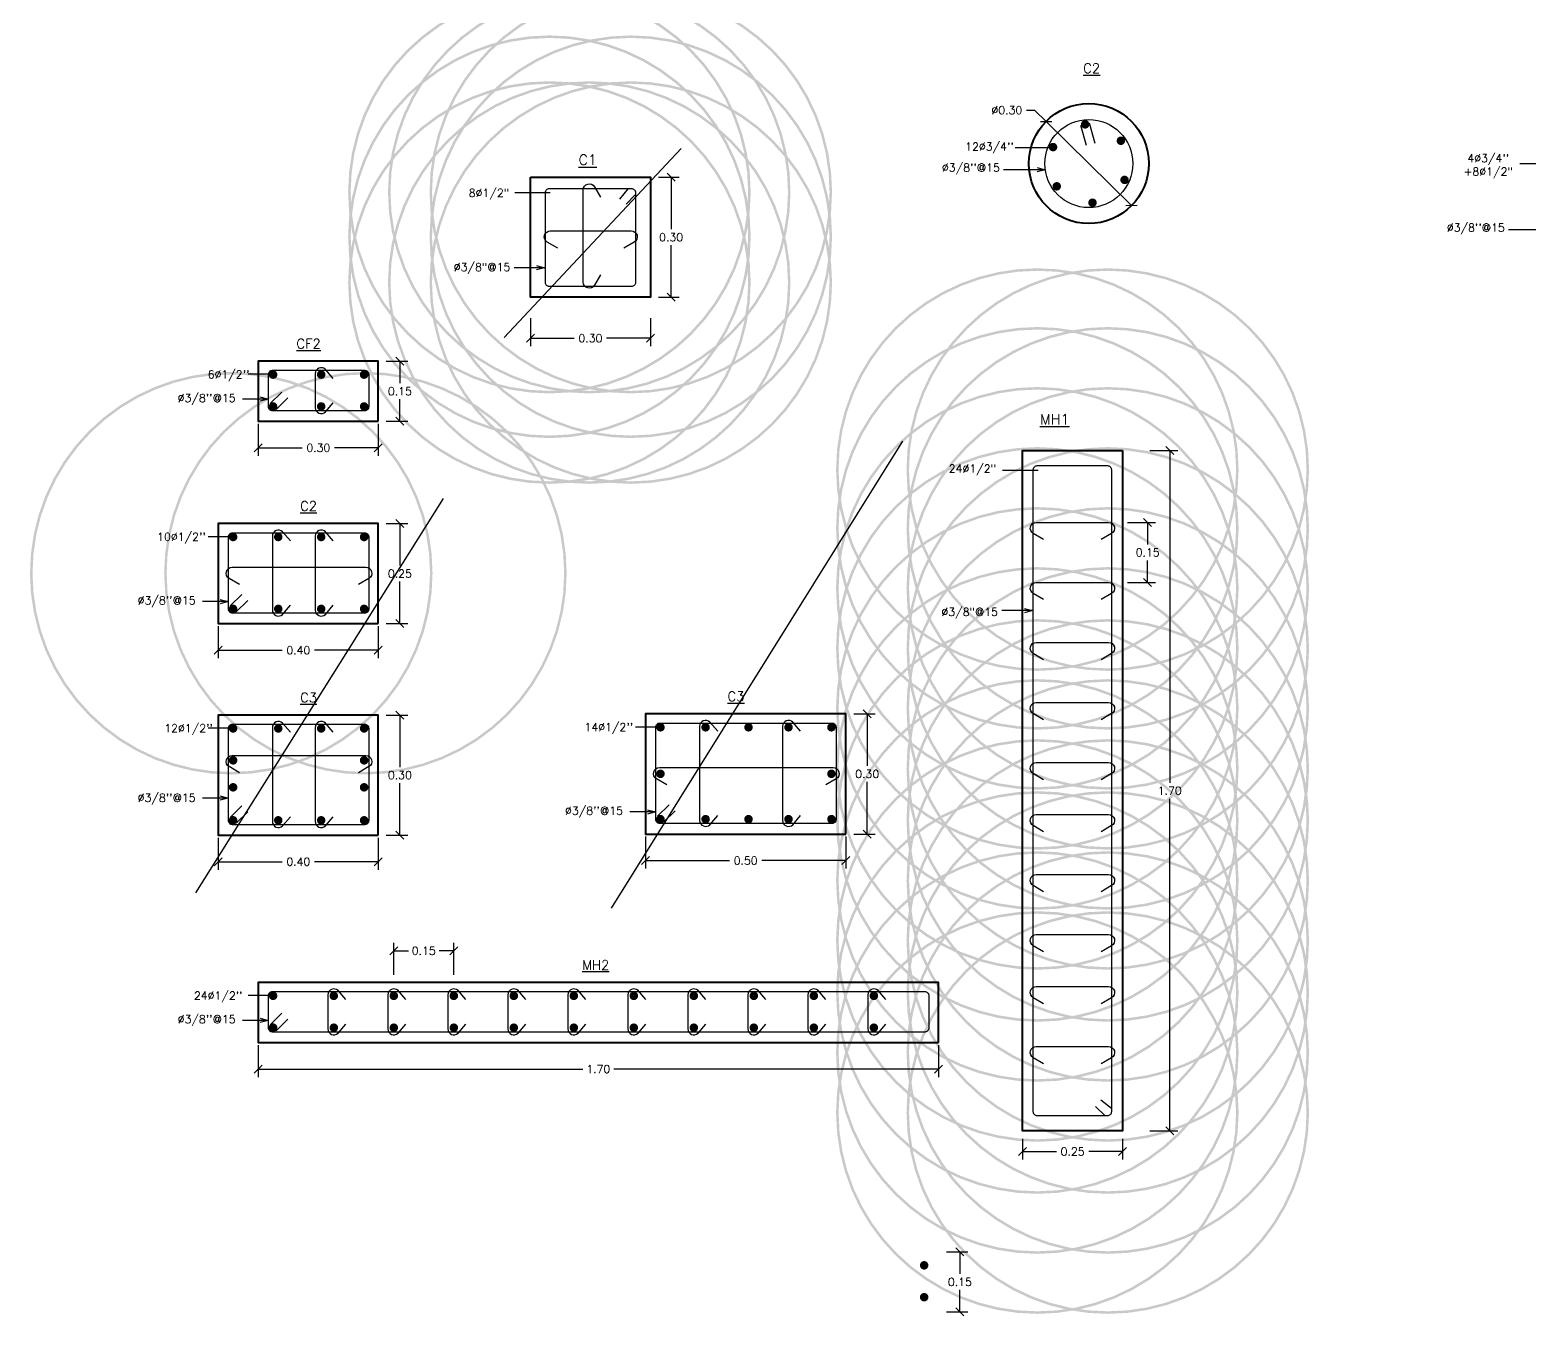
# Model space of a CAD drawing. Header units: metres. Extents: x -25 to 234, y -25 to 53.
# Drawn here: x 26.301 to 30.048, y -18.557 to -15.343 of the extents above; entities that cross this region are included whole.
import ezdxf

# ---------------------------------------------------------------- set-up
doc = ezdxf.new("R2010")
doc.units = ezdxf.units.M
doc.header["$LTSCALE"] = 0.1
doc.header["$MEASUREMENT"] = 0
doc.header["$PDMODE"] = 66
doc.linetypes.add('CONTINUA', pattern=[0])
for name, color, linetype in [('001-DIMTEXTO', 4, 'Continuous'), ('ACERO', 5, 'Continuous'), ('DIMTEXTO', 4, 'Continuous'), ('HATCH', 8, 'Continuous'), ('MUROS', 7, 'Continuous'), ('ZAPATAS', 6, 'Continuous')]:
    doc.layers.add(name, color=color, linetype=linetype)
doc.layers.add('COLUMNAS', color=7, linetype='Continuous', lineweight=40)
doc.styles.add('SMPLEX', font='simplex.shx')
doc.dimstyles.new('D-10', dxfattribs={"dimscale": 0.1, "dimtxt": 0.2, "dimasz": 0.2, "dimexe": 0.2, "dimexo": 0.2, "dimgap": 0.1, "dimtad": 0, "dimtih": 1, "dimtoh": 1, "dimzin": 0, "dimdsep": 46, "dimtxsty": 'SMPLEX', "dimblk1": 'OBLIQUE', "dimblk2": 'OBLIQUE', "dimsah": 1, "dimcen": 0.2, "dimclrd": 4, "dimclre": 4, "dimclrt": 4, "dimadec": 0, "dimazin": 0, "dimtfac": 1, "dimtmove": 0, "dimatfit": 3, "dimldrblk": 'OPEN30', "dimfxl": 0.5, "dimfxlon": 1, "dimtolj": 1, "dimtzin": 0, "dimarcsym": 0})
doc.dimstyles.new('DIM-10', dxfattribs={"dimscale": 0.1, "dimtxt": 0.2, "dimasz": 0.2, "dimexe": 0.2, "dimexo": 0.2, "dimgap": 0.1, "dimtad": 0, "dimtih": 1, "dimtoh": 1, "dimzin": 0, "dimdsep": 46, "dimtxsty": 'SMPLEX', "dimblk": 'OBLIQUE', "dimcen": 0.2, "dimclrd": 4, "dimclre": 4, "dimclrt": 4, "dimadec": 0, "dimazin": 0, "dimtfac": 1, "dimtmove": 0, "dimatfit": 3, "dimldrblk": 'OPEN30', "dimfxl": 0.6, "dimfxlon": 1, "dimtolj": 1, "dimtzin": 0, "dimarcsym": 0})

# ---------------------------------------------------------------- blocks, each defined once
blk = doc.blocks.new('_Oblique')
at = {"color": 0, "linetype": 'ByBlock', "lineweight": -2}
blk.add_line((-0.5, -0.5), (0.5, 0.5), dxfattribs=at)
blk = doc.blocks.new('*D33')
at = {"layer": 'Defpoints', "color": 0, "transparency": 16777216}
for p in [(26.8717, -16.1707), (27.1717, -16.1707), (26.8717, -16.3871)]:
    blk.add_point(p, dxfattribs=at)
at = {"layer": 'MUROS', "color": 4, "lineweight": -2, "transparency": 16777216}
for p, q in [((26.8717, -16.3271), (26.8717, -16.4071)), ((27.1717, -16.3271), (27.1717, -16.4071)), ((26.8717, -16.3871), (26.9812, -16.3871)), ((27.1717, -16.3871), (27.0622, -16.3871))]:
    blk.add_line(p, q, dxfattribs=at)
at = {"layer": 'MUROS', "color": 4, "lineweight": -2, "transparency": 16777216, "xscale": 0.02, "yscale": 0.02, "zscale": 0.02, "rotation": 180}
blk.add_blockref('_Oblique', (26.8717, -16.3871), dxfattribs=at)
at = {"layer": 'MUROS', "color": 4, "lineweight": -2, "transparency": 16777216, "xscale": 0.02, "yscale": 0.02, "zscale": 0.02}
blk.add_blockref('_Oblique', (27.1717, -16.3871), dxfattribs=at)
at = {"layer": 'MUROS', "color": 4, "lineweight": -3, "transparency": 16777216, "insert": (27.0217, -16.3871), "char_height": 0.02, "attachment_point": 5, "style": 'SMPLEX'}
blk.add_mtext('\\A1;0.30', dxfattribs=at)
blk = doc.blocks.new('_Open30')
at = {"layer": 'DIMTEXTO', "color": 0, "lineweight": -2}
for p, q in [((-1, 0.27), (0, 0)), ((0, 0), (-1, -0.27)), ((0, 0), (-1, 0))]:
    blk.add_line(p, q, dxfattribs=at)
blk = doc.blocks.new('*D28')
at = {"layer": 'Defpoints', "color": 0, "transparency": 16777216}
for p in [(27.1717, -16.1707), (27.2256, -16.1707), (27.1717, -16.3207)]:
    blk.add_point(p, dxfattribs=at)
at = {"layer": 'DIMTEXTO', "color": 4, "lineweight": -2, "transparency": 16777216}
for p, q in [((27.1917, -16.1707), (27.2456, -16.1707)), ((27.2256, -16.1707), (27.2256, -16.2257)), ((27.2256, -16.3207), (27.2256, -16.2657)), ((27.1917, -16.3207), (27.2456, -16.3207))]:
    blk.add_line(p, q, dxfattribs=at)
at = {"layer": 'DIMTEXTO', "color": 4, "lineweight": -2, "transparency": 16777216, "xscale": 0.02, "yscale": 0.02, "zscale": 0.02}
for p, rotation in [((27.2256, -16.1707), 90), ((27.2256, -16.3207), 270)]:
    blk.add_blockref('_Oblique', p, dxfattribs=dict(at, rotation=rotation))
at = {"layer": 'DIMTEXTO', "color": 4, "transparency": 16777216, "insert": (27.2256, -16.2457), "char_height": 0.02, "attachment_point": 5, "style": 'SMPLEX'}
blk.add_mtext('\\A1;0.15', dxfattribs=at)
blk = doc.blocks.new('*D118')
at = {"layer": 'Defpoints', "color": 0, "transparency": 16777216}
for p in [(27.5519, -16.0107), (27.8519, -16.0107), (27.8519, -16.1131)]:
    blk.add_point(p, dxfattribs=at)
at = {"layer": 'DIMTEXTO', "color": 4, "lineweight": -2, "transparency": 16777216}
for p, q in [((27.5519, -16.0631), (27.5519, -16.1331)), ((27.8519, -16.0631), (27.8519, -16.1331)), ((27.5519, -16.1131), (27.6614, -16.1131)), ((27.8519, -16.1131), (27.7424, -16.1131))]:
    blk.add_line(p, q, dxfattribs=at)
at = {"layer": 'DIMTEXTO', "color": 4, "lineweight": -2, "transparency": 16777216, "xscale": 0.02, "yscale": 0.02, "zscale": 0.02, "rotation": 180}
blk.add_blockref('_Oblique', (27.5519, -16.1131), dxfattribs=at)
at = {"layer": 'DIMTEXTO', "color": 4, "lineweight": -2, "transparency": 16777216, "xscale": 0.02, "yscale": 0.02, "zscale": 0.02}
blk.add_blockref('_Oblique', (27.8519, -16.1131), dxfattribs=at)
at = {"layer": 'DIMTEXTO', "color": 4, "transparency": 16777216, "insert": (27.7019, -16.1131), "char_height": 0.02, "attachment_point": 5, "style": 'SMPLEX'}
blk.add_mtext('\\A1;0.30', dxfattribs=at)
blk = doc.blocks.new('*D119')
at = {"layer": 'Defpoints', "color": 0, "transparency": 16777216}
for p in [(27.8519, -15.7107), (27.9037, -15.7107), (27.8519, -16.0107)]:
    blk.add_point(p, dxfattribs=at)
at = {"layer": 'DIMTEXTO', "color": 4, "lineweight": -2, "transparency": 16777216}
for p, q in [((27.8719, -15.7107), (27.9237, -15.7107)), ((27.9037, -15.7107), (27.9037, -15.8407)), ((27.9037, -16.0107), (27.9037, -15.8807)), ((27.8719, -16.0107), (27.9237, -16.0107))]:
    blk.add_line(p, q, dxfattribs=at)
at = {"layer": 'DIMTEXTO', "color": 4, "lineweight": -2, "transparency": 16777216, "xscale": 0.02, "yscale": 0.02, "zscale": 0.02}
for p, rotation in [((27.9037, -15.7107), 90), ((27.9037, -16.0107), 270)]:
    blk.add_blockref('_Oblique', p, dxfattribs=dict(at, rotation=rotation))
at = {"layer": 'DIMTEXTO', "color": 4, "transparency": 16777216, "insert": (27.9037, -15.8607), "char_height": 0.02, "attachment_point": 5, "style": 'SMPLEX'}
blk.add_mtext('\\A1;0.30', dxfattribs=at)
blk = doc.blocks.new('*D126')
at = {"layer": 'Defpoints', "color": 0, "transparency": 16777216}
for p in [(29.0323, -16.394), (29.0323, -18.094), (29.15, -18.094)]:
    blk.add_point(p, dxfattribs=at)
at = {"layer": 'DIMTEXTO', "color": 4, "lineweight": -2, "transparency": 16777216}
for p, q in [((29.1, -16.394), (29.17, -16.394)), ((29.15, -16.394), (29.15, -17.224)), ((29.15, -18.094), (29.15, -17.264)), ((29.1, -18.094), (29.17, -18.094))]:
    blk.add_line(p, q, dxfattribs=at)
at = {"layer": 'DIMTEXTO', "color": 4, "lineweight": -2, "transparency": 16777216, "xscale": 0.02, "yscale": 0.02, "zscale": 0.02}
for p, rotation in [((29.15, -16.394), 90), ((29.15, -18.094), 270)]:
    blk.add_blockref('_Oblique', p, dxfattribs=dict(at, rotation=rotation))
at = {"layer": 'DIMTEXTO', "color": 4, "transparency": 16777216, "insert": (29.15, -17.244), "char_height": 0.02, "attachment_point": 5, "style": 'SMPLEX'}
blk.add_mtext('\\A1;1.70', dxfattribs=at)
blk = doc.blocks.new('*D127')
at = {"layer": 'Defpoints', "color": 0, "transparency": 16777216}
for p in [(28.7823, -18.094), (29.0323, -18.094), (29.0323, -18.1458)]:
    blk.add_point(p, dxfattribs=at)
at = {"layer": 'DIMTEXTO', "color": 4, "lineweight": -2, "transparency": 16777216}
for p, q in [((28.7823, -18.114), (28.7823, -18.1658)), ((29.0323, -18.114), (29.0323, -18.1658)), ((28.7823, -18.1458), (28.8669, -18.1458)), ((29.0323, -18.1458), (28.9478, -18.1458))]:
    blk.add_line(p, q, dxfattribs=at)
at = {"layer": 'DIMTEXTO', "color": 4, "lineweight": -2, "transparency": 16777216, "xscale": 0.02, "yscale": 0.02, "zscale": 0.02, "rotation": 180}
blk.add_blockref('_Oblique', (28.7823, -18.1458), dxfattribs=at)
at = {"layer": 'DIMTEXTO', "color": 4, "lineweight": -2, "transparency": 16777216, "xscale": 0.02, "yscale": 0.02, "zscale": 0.02}
blk.add_blockref('_Oblique', (29.0323, -18.1458), dxfattribs=at)
at = {"layer": 'DIMTEXTO', "color": 4, "transparency": 16777216, "insert": (28.9073, -18.1458), "char_height": 0.02, "attachment_point": 5, "style": 'SMPLEX'}
blk.add_mtext('\\A1;0.25', dxfattribs=at)
blk = doc.blocks.new('*D139')
at = {"layer": 'Defpoints', "color": 0, "transparency": 16777216}
for p in [(28.9298, -16.5734), (28.9069, -16.7234), (29.0949, -16.7234)]:
    blk.add_point(p, dxfattribs=at)
at = {"layer": 'DIMTEXTO', "color": 4, "lineweight": -2, "transparency": 16777216}
for p, q in [((29.0449, -16.5734), (29.1149, -16.5734)), ((29.0949, -16.5734), (29.0949, -16.6284)), ((29.0949, -16.7234), (29.0949, -16.6684)), ((29.0449, -16.7234), (29.1149, -16.7234))]:
    blk.add_line(p, q, dxfattribs=at)
at = {"layer": 'DIMTEXTO', "color": 4, "lineweight": -2, "transparency": 16777216, "xscale": 0.02, "yscale": 0.02, "zscale": 0.02}
for p, rotation in [((29.0949, -16.5734), 90), ((29.0949, -16.7234), 270)]:
    blk.add_blockref('_Oblique', p, dxfattribs=dict(at, rotation=rotation))
at = {"layer": 'DIMTEXTO', "color": 4, "transparency": 16777216, "insert": (29.0949, -16.6484), "char_height": 0.02, "attachment_point": 5, "style": 'SMPLEX'}
blk.add_mtext('\\A1;0.15', dxfattribs=at)
blk = doc.blocks.new('*D141')
at = {"layer": 'Defpoints', "color": 0, "transparency": 16777216}
for p in [(26.7717, -16.5765), (27.1717, -16.5765), (26.7717, -16.8929)]:
    blk.add_point(p, dxfattribs=at)
at = {"layer": 'MUROS', "color": 4, "lineweight": -2, "transparency": 16777216}
for p, q in [((26.7717, -16.8329), (26.7717, -16.9129)), ((27.1717, -16.8329), (27.1717, -16.9129)), ((26.7717, -16.8929), (26.9312, -16.8929)), ((27.1717, -16.8929), (27.0122, -16.8929))]:
    blk.add_line(p, q, dxfattribs=at)
at = {"layer": 'MUROS', "color": 4, "lineweight": -2, "transparency": 16777216, "xscale": 0.02, "yscale": 0.02, "zscale": 0.02, "rotation": 180}
blk.add_blockref('_Oblique', (26.7717, -16.8929), dxfattribs=at)
at = {"layer": 'MUROS', "color": 4, "lineweight": -2, "transparency": 16777216, "xscale": 0.02, "yscale": 0.02, "zscale": 0.02}
blk.add_blockref('_Oblique', (27.1717, -16.8929), dxfattribs=at)
at = {"layer": 'MUROS', "color": 4, "lineweight": -3, "transparency": 16777216, "insert": (26.9717, -16.8929), "char_height": 0.02, "attachment_point": 5, "style": 'SMPLEX'}
blk.add_mtext('\\A1;0.40', dxfattribs=at)
blk = doc.blocks.new('*D140')
at = {"layer": 'Defpoints', "color": 0, "transparency": 16777216}
for p in [(27.1717, -16.5765), (27.2256, -16.5765), (27.1717, -16.8265)]:
    blk.add_point(p, dxfattribs=at)
at = {"layer": 'DIMTEXTO', "color": 4, "lineweight": -2, "transparency": 16777216}
for p, q in [((27.1917, -16.5765), (27.2456, -16.5765)), ((27.2256, -16.5765), (27.2256, -16.6815)), ((27.2256, -16.8265), (27.2256, -16.7215)), ((27.1917, -16.8265), (27.2456, -16.8265))]:
    blk.add_line(p, q, dxfattribs=at)
at = {"layer": 'DIMTEXTO', "color": 4, "lineweight": -2, "transparency": 16777216, "xscale": 0.02, "yscale": 0.02, "zscale": 0.02}
for p, rotation in [((27.2256, -16.5765), 90), ((27.2256, -16.8265), 270)]:
    blk.add_blockref('_Oblique', p, dxfattribs=dict(at, rotation=rotation))
at = {"layer": 'DIMTEXTO', "color": 4, "transparency": 16777216, "insert": (27.2256, -16.7015), "char_height": 0.02, "attachment_point": 5, "style": 'SMPLEX'}
blk.add_mtext('\\A1;0.25', dxfattribs=at)
blk = doc.blocks.new('*D143')
at = {"layer": 'Defpoints', "color": 0, "transparency": 16777216}
for p in [(26.7717, -17.055), (27.1717, -17.055), (26.7717, -17.4214)]:
    blk.add_point(p, dxfattribs=at)
at = {"layer": 'MUROS', "color": 4, "lineweight": -2, "transparency": 16777216}
for p, q in [((26.7717, -17.3614), (26.7717, -17.4414)), ((27.1717, -17.3614), (27.1717, -17.4414)), ((26.7717, -17.4214), (26.9312, -17.4214)), ((27.1717, -17.4214), (27.0122, -17.4214))]:
    blk.add_line(p, q, dxfattribs=at)
at = {"layer": 'MUROS', "color": 4, "lineweight": -2, "transparency": 16777216, "xscale": 0.02, "yscale": 0.02, "zscale": 0.02, "rotation": 180}
blk.add_blockref('_Oblique', (26.7717, -17.4214), dxfattribs=at)
at = {"layer": 'MUROS', "color": 4, "lineweight": -2, "transparency": 16777216, "xscale": 0.02, "yscale": 0.02, "zscale": 0.02}
blk.add_blockref('_Oblique', (27.1717, -17.4214), dxfattribs=at)
at = {"layer": 'MUROS', "color": 4, "lineweight": -3, "transparency": 16777216, "insert": (26.9717, -17.4214), "char_height": 0.02, "attachment_point": 5, "style": 'SMPLEX'}
blk.add_mtext('\\A1;0.40', dxfattribs=at)
blk = doc.blocks.new('*D142')
at = {"layer": 'Defpoints', "color": 0, "transparency": 16777216}
for p in [(27.1717, -17.055), (27.2256, -17.055), (27.1717, -17.355)]:
    blk.add_point(p, dxfattribs=at)
at = {"layer": 'DIMTEXTO', "color": 4, "lineweight": -2, "transparency": 16777216}
for p, q in [((27.1917, -17.055), (27.2456, -17.055)), ((27.2256, -17.055), (27.2256, -17.185)), ((27.2256, -17.355), (27.2256, -17.225)), ((27.1917, -17.355), (27.2456, -17.355))]:
    blk.add_line(p, q, dxfattribs=at)
at = {"layer": 'DIMTEXTO', "color": 4, "lineweight": -2, "transparency": 16777216, "xscale": 0.02, "yscale": 0.02, "zscale": 0.02}
for p, rotation in [((27.2256, -17.055), 90), ((27.2256, -17.355), 270)]:
    blk.add_blockref('_Oblique', p, dxfattribs=dict(at, rotation=rotation))
at = {"layer": 'DIMTEXTO', "color": 4, "transparency": 16777216, "insert": (27.2256, -17.205), "char_height": 0.02, "attachment_point": 5, "style": 'SMPLEX'}
blk.add_mtext('\\A1;0.30', dxfattribs=at)
blk = doc.blocks.new('*D145')
at = {"layer": 'Defpoints', "color": 0, "transparency": 16777216}
for p in [(26.8717, -17.7233), (28.5717, -17.7233), (26.8717, -17.9396)]:
    blk.add_point(p, dxfattribs=at)
at = {"layer": 'MUROS', "color": 4, "lineweight": -2, "transparency": 16777216}
for p, q in [((26.8717, -17.8796), (26.8717, -17.9596)), ((28.5717, -17.8796), (28.5717, -17.9596)), ((26.8717, -17.9396), (27.6831, -17.9396)), ((28.5717, -17.9396), (27.7603, -17.9396))]:
    blk.add_line(p, q, dxfattribs=at)
at = {"layer": 'MUROS', "color": 4, "lineweight": -2, "transparency": 16777216, "xscale": 0.02, "yscale": 0.02, "zscale": 0.02, "rotation": 180}
blk.add_blockref('_Oblique', (26.8717, -17.9396), dxfattribs=at)
at = {"layer": 'MUROS', "color": 4, "lineweight": -2, "transparency": 16777216, "xscale": 0.02, "yscale": 0.02, "zscale": 0.02}
blk.add_blockref('_Oblique', (28.5717, -17.9396), dxfattribs=at)
at = {"layer": 'MUROS', "color": 4, "lineweight": -3, "transparency": 16777216, "insert": (27.7217, -17.9396), "char_height": 0.02, "attachment_point": 5, "style": 'SMPLEX'}
blk.add_mtext('\\A1;1.70', dxfattribs=at)
blk = doc.blocks.new('*D144')
at = {"layer": 'Defpoints', "color": 0, "transparency": 16777216}
for p in [(28.5717, -18.3968), (28.6256, -18.3968), (28.5717, -18.5468)]:
    blk.add_point(p, dxfattribs=at)
at = {"layer": 'DIMTEXTO', "color": 4, "lineweight": -2, "transparency": 16777216}
for p, q in [((28.5917, -18.3968), (28.6456, -18.3968)), ((28.6256, -18.3968), (28.6256, -18.4518)), ((28.6256, -18.5468), (28.6256, -18.4918)), ((28.5917, -18.5468), (28.6456, -18.5468))]:
    blk.add_line(p, q, dxfattribs=at)
at = {"layer": 'DIMTEXTO', "color": 4, "lineweight": -2, "transparency": 16777216, "xscale": 0.02, "yscale": 0.02, "zscale": 0.02}
for p, rotation in [((28.6256, -18.3968), 90), ((28.6256, -18.5468), 270)]:
    blk.add_blockref('_Oblique', p, dxfattribs=dict(at, rotation=rotation))
at = {"layer": 'DIMTEXTO', "color": 4, "transparency": 16777216, "insert": (28.6256, -18.4718), "char_height": 0.02, "attachment_point": 5, "style": 'SMPLEX'}
blk.add_mtext('\\A1;0.15', dxfattribs=at)
blk = doc.blocks.new('*U146')
at = {"layer": 'ACERO', "linetype": 'CONTINUA'}
blk.add_lwpolyline([(0.0225, 0.0306), (0.0029, 0.0532, 0.663284), (-0.0225, 0.0425), (-0.0225, -0.0425, 0.663284), (0.0029, -0.0532), (0.0225, -0.0306)], format="xyb", dxfattribs=at)
at = {"layer": 'ACERO', "const_width": 0.0106}
for points in [[(-0.0077, 0.0348, 1), (-0.0077, 0.0455, 1)], [(-0.0077, -0.0448, 1), (-0.0077, -0.0342, 1)]]:
    blk.add_lwpolyline(points, format="xyb", close=True, dxfattribs=at)
blk = doc.blocks.new('*U147')
at = {"layer": 'HATCH', "color": 0, "linetype": 'ByBlock', "lineweight": -2, "transparency": 16777216}
for p in [(0, 0), (0.15, 0), (0.3, 0), (0.45, 0), (0.6, 0), (0.75, 0), (0.9, 0), (1.05, 0), (1.2, 0), (1.35, 0)]:
    blk.add_blockref('*U146', p, dxfattribs=at)
blk = doc.blocks.new('*D148')
at = {"layer": 'Defpoints', "color": 0, "transparency": 16777216}
for p in [(27.3603, -17.644), (27.2103, -17.7566), (27.3603, -17.7566)]:
    blk.add_point(p, dxfattribs=at)
at = {"layer": 'MUROS', "color": 4, "lineweight": -2, "transparency": 16777216}
for p, q in [((27.2103, -17.704), (27.2103, -17.624)), ((27.2103, -17.644), (27.2468, -17.644)), ((27.3603, -17.644), (27.3239, -17.644)), ((27.3603, -17.704), (27.3603, -17.624))]:
    blk.add_line(p, q, dxfattribs=at)
at = {"layer": 'MUROS', "color": 4, "lineweight": -2, "transparency": 16777216, "xscale": 0.02, "yscale": 0.02, "zscale": 0.02, "rotation": 180}
blk.add_blockref('_Oblique', (27.2103, -17.644), dxfattribs=at)
at = {"layer": 'MUROS', "color": 4, "lineweight": -2, "transparency": 16777216, "xscale": 0.02, "yscale": 0.02, "zscale": 0.02}
blk.add_blockref('_Oblique', (27.3603, -17.644), dxfattribs=at)
at = {"layer": 'MUROS', "color": 4, "lineweight": -3, "transparency": 16777216, "insert": (27.2853, -17.644), "char_height": 0.02, "attachment_point": 5, "style": 'SMPLEX'}
blk.add_mtext('\\A1;0.15', dxfattribs=at)
blk = doc.blocks.new('*D211')
at = {"layer": 'Defpoints', "color": 0, "transparency": 16777216}
for p in [(27.84, -17.0522), (28.34, -17.0522), (27.84, -17.4186)]:
    blk.add_point(p, dxfattribs=at)
at = {"layer": 'MUROS', "color": 4, "lineweight": -2, "transparency": 16777216}
for p, q in [((27.84, -17.3586), (27.84, -17.4386)), ((28.34, -17.3586), (28.34, -17.4386)), ((27.84, -17.4186), (28.0495, -17.4186)), ((28.34, -17.4186), (28.1304, -17.4186))]:
    blk.add_line(p, q, dxfattribs=at)
at = {"layer": 'MUROS', "color": 4, "lineweight": -2, "transparency": 16777216, "xscale": 0.02, "yscale": 0.02, "zscale": 0.02, "rotation": 180}
blk.add_blockref('_Oblique', (27.84, -17.4186), dxfattribs=at)
at = {"layer": 'MUROS', "color": 4, "lineweight": -2, "transparency": 16777216, "xscale": 0.02, "yscale": 0.02, "zscale": 0.02}
blk.add_blockref('_Oblique', (28.34, -17.4186), dxfattribs=at)
at = {"layer": 'MUROS', "color": 4, "lineweight": -3, "transparency": 16777216, "insert": (28.09, -17.4186), "char_height": 0.02, "attachment_point": 5, "style": 'SMPLEX'}
blk.add_mtext('\\A1;0.50', dxfattribs=at)
blk = doc.blocks.new('*D210')
at = {"layer": 'Defpoints', "color": 0, "transparency": 16777216}
for p in [(28.34, -17.0522), (28.3938, -17.0522), (28.34, -17.3522)]:
    blk.add_point(p, dxfattribs=at)
at = {"layer": 'DIMTEXTO', "color": 4, "lineweight": -2, "transparency": 16777216}
for p, q in [((28.36, -17.0522), (28.4138, -17.0522)), ((28.3938, -17.0522), (28.3938, -17.1822)), ((28.3938, -17.3522), (28.3938, -17.2222)), ((28.36, -17.3522), (28.4138, -17.3522))]:
    blk.add_line(p, q, dxfattribs=at)
at = {"layer": 'DIMTEXTO', "color": 4, "lineweight": -2, "transparency": 16777216, "xscale": 0.02, "yscale": 0.02, "zscale": 0.02}
for p, rotation in [((28.3938, -17.0522), 90), ((28.3938, -17.3522), 270)]:
    blk.add_blockref('_Oblique', p, dxfattribs=dict(at, rotation=rotation))
at = {"layer": 'DIMTEXTO', "color": 4, "transparency": 16777216, "insert": (28.3938, -17.2022), "char_height": 0.02, "attachment_point": 5, "style": 'SMPLEX'}
blk.add_mtext('\\A1;0.30', dxfattribs=at)
blk = doc.blocks.new('*U246')
at = {"layer": 'ACERO', "const_width": 0.0106}
blk.add_lwpolyline([(-0.0053, 0, 1), (0.0053, 0, 1)], format="xyb", close=True, dxfattribs=at)
blk = doc.blocks.new('*U247')
at = {"layer": 'ZAPATAS', "color": 0, "linetype": 'ByBlock', "lineweight": -2, "transparency": 16777216}
blk.add_blockref('*U246', (-2.3167, -14.517), dxfattribs=at)
for p, rotation in [((-2.3969, -14.5739), 60.00000000000001), ((-2.2273, -14.558), 299.9999999999999), ((-2.2181, -14.6559), 240), ((-2.3877, -14.6719), 120), ((-2.2983, -14.7129), 180)]:
    blk.add_blockref('*U246', p, dxfattribs=dict(at, rotation=rotation))
blk = doc.blocks.new('*D248')
at = {"layer": 'Defpoints', "color": 0, "transparency": 16777216}
for p in [(28.8409, -15.5713), (29.0547, -15.7818)]:
    blk.add_point(p, dxfattribs=at)
at = {"layer": 'MUROS', "color": 4, "lineweight": -2, "transparency": 16777216}
for p, q in [((28.7924, -15.5432), (28.8124, -15.5432)), ((28.8124, -15.5432), (28.8409, -15.5713)), ((29.0547, -15.7818), (28.8409, -15.5713))]:
    blk.add_line(p, q, dxfattribs=at)
at = {"layer": 'MUROS', "color": 4, "lineweight": -2, "transparency": 16777216, "xscale": 0.02, "yscale": 0.02, "zscale": 0.02}
for p, rotation in [((28.8409, -15.5713), 315.4352897326951), ((29.0547, -15.7818), 135.4352897326952)]:
    blk.add_blockref('_Oblique', p, dxfattribs=dict(at, rotation=rotation))
at = {"layer": 'MUROS', "color": 4, "lineweight": -3, "transparency": 16777216, "insert": (28.7429, -15.5432), "char_height": 0.02, "attachment_point": 5, "style": 'SMPLEX'}
blk.add_mtext('\\A1;∅0.30', dxfattribs=at)

msp = doc.modelspace()

# ---------------------------------------------------------------- linework, layer by layer
at = {"layer": 'ACERO'}
for p, q in [((28.9274, -15.5807), (28.9414, -15.6304)), ((28.9487, -15.5748), (28.9627, -15.6257)), ((27.7964, -15.739), (27.775, -15.7654)), ((27.8144, -15.7541), (27.7909, -15.7783)), ((26.9011, -16.2763), (26.9306, -16.2476)), ((26.916, -16.2912), (26.9456, -16.2624)), ((26.8011, -16.7822), (26.8306, -16.7534)), ((26.816, -16.797), (26.8456, -16.7683)), ((26.8011, -17.3107), (26.8306, -17.2819)), ((26.816, -17.3255), (26.8456, -17.2968)), ((27.8694, -17.3078), (27.8989, -17.2791)), ((27.8843, -17.3227), (27.9138, -17.2939)), ((26.9011, -17.8289), (26.9306, -17.8001)), ((26.916, -17.8437), (26.9456, -17.815)), ((29.0041, -18.0385), (28.9777, -18.0171)), ((28.989, -18.0565), (28.9648, -18.033))]:
    msp.add_line(p, q, dxfattribs=at)
for points, const_width in [([(27.6026, -15.7479, 1), (27.5962, -15.7479, 1)], 1), ([(27.7021, -15.7479, 1), (27.6958, -15.7479, 1)], 1), ([(27.806, -15.7479, 1), (27.7997, -15.7479, 1)], 1), ([(27.6026, -15.8595, 1), (27.5962, -15.8595, 1)], 1), ([(27.806, -15.8595, 1), (27.7997, -15.8595, 1)], 1), ([(27.6026, -15.974, 1), (27.5962, -15.974, 1)], 1), ([(27.7021, -15.974, 1), (27.6958, -15.974, 1)], 1), ([(27.806, -15.974, 1), (27.7997, -15.974, 1)], 1), ([(28.8191, -16.4446, 1), (28.8191, -16.4383, 1)], 1), ([(28.9952, -16.4446, 1), (28.9952, -16.4383, 1)], 1), ([(28.8191, -16.5915, 1), (28.8191, -16.5851, 1)], 1), ([(28.9952, -16.5915, 1), (28.9952, -16.5851, 1)], 1), ([(26.8073, -16.7004, 1), (26.8009, -16.7004, 1)], 1), ([(27.1426, -16.7004, 1), (27.1363, -16.7004, 1)], 1), ([(26.9087, -16.2094, 1), (26.9087, -16.1987, 1)], 0.0106), ([(27.0289, -16.2094, 1), (27.0289, -16.1987, 1)], 0.0106), ([(27.1362, -16.2094, 1), (27.1362, -16.1987, 1)], 0.0106), ([(28.8191, -16.7415, 1), (28.8191, -16.7351, 1)], 1), ([(28.9952, -16.7415, 1), (28.9952, -16.7351, 1)], 1), ([(26.9087, -16.289, 1), (26.9087, -16.2784, 1)], 0.0106), ([(27.0289, -16.289, 1), (27.0289, -16.2784, 1)], 0.0106), ([(27.1362, -16.289, 1), (27.1362, -16.2784, 1)], 0.0106), ([(28.8191, -16.8915, 1), (28.8191, -16.8851, 1)], 1), ([(28.9952, -16.8915, 1), (28.9952, -16.8851, 1)], 1), ([(28.8191, -17.0415, 1), (28.8191, -17.0351, 1)], 1), ([(28.9952, -17.0415, 1), (28.9952, -17.0351, 1)], 1), ([(26.8087, -16.6152, 1), (26.8087, -16.6046, 1)], 0.0106), ([(26.9216, -16.6152, 1), (26.9216, -16.6046, 1)], 0.0106), ([(27.0289, -16.6152, 1), (27.0289, -16.6046, 1)], 0.0106), ([(27.1362, -16.6152, 1), (27.1362, -16.6046, 1)], 0.0106), ([(28.8191, -17.1915, 1), (28.8191, -17.1851, 1)], 1), ([(28.9952, -17.1915, 1), (28.9952, -17.1851, 1)], 1), ([(26.8087, -16.7948, 1), (26.8087, -16.7842, 1)], 0.0106), ([(26.9216, -16.7948, 1), (26.9216, -16.7842, 1)], 0.0106), ([(27.0289, -16.7948, 1), (27.0289, -16.7842, 1)], 0.0106), ([(27.1362, -16.7948, 1), (27.1362, -16.7842, 1)], 0.0106), ([(28.8191, -17.3215, 1), (28.8191, -17.3151, 1)], 1), ([(28.9952, -17.3215, 1), (28.9952, -17.3151, 1)], 1), ([(28.8191, -17.4715, 1), (28.8191, -17.4651, 1)], 1), ([(28.9952, -17.4715, 1), (28.9952, -17.4651, 1)], 1), ([(26.8087, -17.0937, 1), (26.8087, -17.0831, 1)], 0.0106), ([(26.9216, -17.0937, 1), (26.9216, -17.0831, 1)], 0.0106), ([(27.0289, -17.0937, 1), (27.0289, -17.0831, 1)], 0.0106), ([(27.1362, -17.0937, 1), (27.1362, -17.0831, 1)], 0.0106), ([(27.877, -17.0908, 1), (27.877, -17.0802, 1)], 0.0106), ([(27.9898, -17.0908, 1), (27.9898, -17.0802, 1)], 0.0106), ([(28.0971, -17.0908, 1), (28.0971, -17.0802, 1)], 0.0106), ([(28.1971, -17.0908, 1), (28.1971, -17.0802, 1)], 0.0106), ([(28.3044, -17.0908, 1), (28.3044, -17.0802, 1)], 0.0106), ([(28.8191, -17.6215, 1), (28.8191, -17.6151, 1)], 1), ([(28.9952, -17.6215, 1), (28.9952, -17.6151, 1)], 1), ([(26.8087, -17.1734, 1), (26.8087, -17.1628, 1)], 0.0106), ([(27.1362, -17.1734, 1), (27.1362, -17.1628, 1)], 0.0106), ([(27.877, -17.2071, 1), (27.877, -17.1964, 1)], 0.0106), ([(28.3044, -17.2071, 1), (28.3044, -17.1964, 1)], 0.0106), ([(26.8087, -17.2408, 1), (26.8087, -17.2302, 1)], 0.0106), ([(27.1362, -17.2408, 1), (27.1362, -17.2302, 1)], 0.0106), ([(28.8191, -17.7515, 1), (28.8191, -17.7451, 1)], 1), ([(28.9952, -17.7515, 1), (28.9952, -17.7451, 1)], 1), ([(26.8087, -17.3233, 1), (26.8087, -17.3127, 1)], 0.0106), ([(26.9216, -17.3233, 1), (26.9216, -17.3127, 1)], 0.0106), ([(27.0289, -17.3233, 1), (27.0289, -17.3127, 1)], 0.0106), ([(27.1362, -17.3233, 1), (27.1362, -17.3127, 1)], 0.0106), ([(27.877, -17.3205, 1), (27.877, -17.3098, 1)], 0.0106), ([(27.9898, -17.3205, 1), (27.9898, -17.3098, 1)], 0.0106), ([(28.0971, -17.3205, 1), (28.0971, -17.3098, 1)], 0.0106), ([(28.1971, -17.3205, 1), (28.1971, -17.3098, 1)], 0.0106), ([(28.3044, -17.3205, 1), (28.3044, -17.3098, 1)], 0.0106), ([(28.8191, -17.9015, 1), (28.8191, -17.8951, 1)], 1), ([(28.9952, -17.9015, 1), (28.9952, -17.8951, 1)], 1), ([(28.8191, -18.0515, 1), (28.8191, -18.0451, 1)], 1), ([(28.9952, -18.0515, 1), (28.9952, -18.0451, 1)], 1), ([(26.9087, -17.7619, 1), (26.9087, -17.7513, 1)], 0.0106), ([(26.9087, -17.8415, 1), (26.9087, -17.8309, 1)], 0.0106), ([(28.5362, -18.4355, 1), (28.5362, -18.4249, 1)], 0.0106), ([(28.5362, -18.5151, 1), (28.5362, -18.5045, 1)], 0.0106)]:
    msp.add_lwpolyline(points, format="xyb", close=True, dxfattribs=dict(at, const_width=const_width))
at = {"layer": 'ACERO', "linetype": 'CONTINUA'}
for points in [[(27.7272, -15.9547), (27.712, -15.9807, -0.765011), (27.684, -15.9731), (27.684, -15.7422, -0.765011), (27.712, -15.7347), (27.7272, -15.7607)], [(27.6201, -15.8879), (27.5941, -15.8727, -0.765011), (27.6017, -15.8447), (27.8039, -15.8447, -0.765011), (27.8115, -15.8727), (27.7855, -15.8879)], [(27.0591, -16.2136), (27.0395, -16.1909, 0.663284), (27.0141, -16.2017), (27.0141, -16.2867, 0.663284), (27.0395, -16.2974), (27.0591, -16.2747)], [(26.9518, -16.6195), (26.9322, -16.5968, 0.663284), (26.9068, -16.6075), (26.9068, -16.7925, 0.663284), (26.9322, -16.8033), (26.9518, -16.7806)], [(27.0591, -16.6195), (27.0395, -16.5968, 0.663284), (27.0141, -16.6075), (27.0141, -16.7925, 0.663284), (27.0395, -16.8033), (27.0591, -16.7806)], [(28.8349, -16.6165), (28.8089, -16.6013, -0.765011), (28.8165, -16.5734), (28.9974, -16.5734, -0.765011), (29.0049, -16.6013), (28.979, -16.6165)], [(26.8248, -16.7288), (26.7988, -16.7135, -0.765011), (26.8064, -16.6856), (27.1405, -16.6856, -0.765011), (27.148, -16.7135), (27.122, -16.7288)], [(28.8349, -16.7665), (28.8089, -16.7513, -0.765011), (28.8165, -16.7234), (28.9974, -16.7234, -0.765011), (29.0049, -16.7513), (28.979, -16.7665)], [(28.8349, -16.9165), (28.8089, -16.9013, -0.765011), (28.8165, -16.8734), (28.9974, -16.8734, -0.765011), (29.0049, -16.9013), (28.979, -16.9165)], [(28.8349, -17.0665), (28.8089, -17.0513, -0.765011), (28.8165, -17.0234), (28.9974, -17.0234, -0.765011), (29.0049, -17.0513), (28.979, -17.0665)], [(26.9518, -17.098), (26.9322, -17.0753, 0.663284), (26.9068, -17.086), (26.9068, -17.321, 0.663284), (26.9322, -17.3318), (26.9518, -17.3091)], [(27.0591, -17.098), (27.0395, -17.0753, 0.663284), (27.0141, -17.086), (27.0141, -17.321, 0.663284), (27.0395, -17.3318), (27.0591, -17.3091)], [(28.0201, -17.0951), (28.0005, -17.0724, 0.663284), (27.975, -17.0832), (27.975, -17.3182, 0.663284), (28.0005, -17.3289), (28.0201, -17.3062)], [(28.2274, -17.0951), (28.2078, -17.0724, 0.663284), (28.1823, -17.0832), (28.1823, -17.3182, 0.663284), (28.2078, -17.3289), (28.2274, -17.3062)], [(26.8248, -17.1991), (26.7988, -17.1839, -0.765011), (26.8064, -17.1559), (27.1405, -17.1559, -0.765011), (27.148, -17.1839), (27.122, -17.1991)], [(27.8931, -17.2294), (27.8671, -17.2142, -0.765011), (27.8747, -17.1862), (28.3087, -17.1862, -0.765011), (28.3163, -17.2142), (28.2903, -17.2294)], [(28.8349, -17.2165), (28.8089, -17.2013, -0.765011), (28.8165, -17.1734), (28.9974, -17.1734, -0.765011), (29.0049, -17.2013), (28.979, -17.2165)], [(28.8349, -17.3465), (28.8089, -17.3313, -0.765011), (28.8165, -17.3034), (28.9974, -17.3034, -0.765011), (29.0049, -17.3313), (28.979, -17.3465)], [(28.8349, -17.4965), (28.8089, -17.4813, -0.765011), (28.8165, -17.4534), (28.9974, -17.4534, -0.765011), (29.0049, -17.4813), (28.979, -17.4965)], [(28.8349, -17.6465), (28.8089, -17.6313, -0.765011), (28.8165, -17.6034), (28.9974, -17.6034, -0.765011), (29.0049, -17.6313), (28.979, -17.6465)], [(28.8349, -17.7765), (28.8089, -17.7613, -0.765011), (28.8165, -17.7334), (28.9974, -17.7334, -0.765011), (29.0049, -17.7613), (28.979, -17.7765)], [(28.8349, -17.9265), (28.8089, -17.9113, -0.765011), (28.8165, -17.8834), (28.9974, -17.8834, -0.765011), (29.0049, -17.9113), (28.979, -17.9265)]]:
    msp.add_lwpolyline(points, format="xyb", dxfattribs=at)
at = {"layer": 'ACERO'}
for points in [[(27.8144, -15.749), (27.8144, -15.974, -0.414214), (27.8044, -15.984), (27.5994, -15.984, -0.414214), (27.5894, -15.974), (27.5894, -15.749, -0.414214), (27.5994, -15.739), (27.8044, -15.739, -0.414214)], [(26.8972, -16.2846), (26.8972, -16.2033, -0.414214), (26.9072, -16.1933), (27.1377, -16.1933, -0.414214), (27.1477, -16.2033), (27.1477, -16.2846, -0.414214), (27.1377, -16.2946), (26.9072, -16.2946, -0.414214)], [(28.9941, -18.0565), (28.8191, -18.0565, -0.414214), (28.8091, -18.0465), (28.8091, -16.4415, -0.414214), (28.8191, -16.4315), (28.9941, -16.4315, -0.414214), (29.0041, -16.4415), (29.0041, -18.0465, -0.414214)], [(26.7972, -16.7905), (26.7972, -16.6092, -0.414214), (26.8072, -16.5992), (27.1377, -16.5992, -0.414214), (27.1477, -16.6092), (27.1477, -16.7905, -0.414214), (27.1377, -16.8005), (26.8072, -16.8005, -0.414214)], [(26.7972, -17.319), (26.7972, -17.0877, -0.414214), (26.8072, -17.0777), (27.1377, -17.0777, -0.414214), (27.1477, -17.0877), (27.1477, -17.319, -0.414214), (27.1377, -17.329), (26.8072, -17.329, -0.414214)], [(27.8655, -17.3161), (27.8655, -17.0848, -0.414214), (27.8755, -17.0748), (28.306, -17.0748, -0.414214), (28.316, -17.0848), (28.316, -17.3161, -0.414214), (28.306, -17.3261), (27.8755, -17.3261, -0.414214)], [(26.8972, -17.8372), (26.8972, -17.7559, -0.414214), (26.9072, -17.7459), (28.5377, -17.7459, -0.414214), (28.5477, -17.7559), (28.5477, -17.8372, -0.414214), (28.5377, -17.8472), (26.9072, -17.8472, -0.414214)]]:
    msp.add_lwpolyline(points, format="xyb", close=True, dxfattribs=at)
msp.add_circle((28.9478, -15.6766), 0.11, dxfattribs=at)
at = {"layer": 'COLUMNAS', "color": 1}
for points in [[(27.5519, -15.7107), (27.8519, -15.7107), (27.8519, -16.0107), (27.5519, -16.0107)], [(27.1717, -16.3207), (27.1717, -16.1707), (26.8717, -16.1707), (26.8717, -16.3207)], [(29.0323, -16.394), (29.0323, -18.094), (28.7823, -18.094), (28.7823, -16.394)], [(27.1717, -16.8265), (27.1717, -16.5765), (26.7717, -16.5765), (26.7717, -16.8265)], [(27.1717, -17.355), (27.1717, -17.055), (26.7717, -17.055), (26.7717, -17.355)], [(28.34, -17.3522), (28.34, -17.0522), (27.84, -17.0522), (27.84, -17.3522)], [(28.5717, -17.8733), (28.5717, -17.7233), (26.8717, -17.7233), (26.8717, -17.8733)]]:
    msp.add_lwpolyline(points, close=True, dxfattribs=at)
msp.add_circle((28.9478, -15.6766), 0.15, dxfattribs=at)
at = {"layer": 'DIMTEXTO', "linetype": 'CONTINUA'}
for p, q in [((28.8626, -15.6371), (28.7633, -15.6371)), ((30.1156, -15.6773), (30.0249, -15.6773))]:
    msp.add_line(p, q, dxfattribs=at)
at = {"layer": 'DIMTEXTO'}
for p, q in [((27.6016, -15.7494), (27.5127, -15.7494)), ((28.8212, -16.4436), (28.7324, -16.4436))]:
    msp.add_line(p, q, dxfattribs=at)
at = {"layer": 'DIMTEXTO', "lineweight": -3}
for p, q in [((26.9072, -16.2033), (26.8466, -16.2033)), ((26.8072, -16.6092), (26.7466, -16.6092)), ((27.8755, -17.0848), (27.8148, -17.0848)), ((26.8072, -17.0877), (26.7466, -17.0877)), ((26.9072, -17.7559), (26.8466, -17.7559))]:
    msp.add_line(p, q, dxfattribs=at)

# ---------------------------------------------------------------- block references
at = {"layer": 'HATCH', "linetype": 'CONTINUA'}
msp.add_blockref('*U147', (27.0681, -17.7968), dxfattribs=at)
at = {"layer": 'ZAPATAS', "linetype": 'CONTINUA'}
msp.add_blockref('*U247', (31.2553, -1.0616), dxfattribs=at)

# ---------------------------------------------------------------- texts
at = {"layer": 'DIMTEXTO', "color": 4, "attachment_point": 5, "style": 'SMPLEX'}
for s, insert, char_height in [('{\\Fromans|c0;\\LC2}', (28.9549, -15.4385), 0.024), ("12%%C3/4''", (28.6995, -15.6377), 0.02), ('4%%C3/4\'\'\\P+8%%C1/2"', (29.9463, -15.6835), 0.02), ("%%C3/8''@15", (28.6531, -15.6902), 0.02), ('\\A1;8%%C1/2"', (27.4484, -15.7533), 0.02), ("%%C3/8''@15", (29.9151, -15.8401), 0.02), ("6%%C1/2''", (26.7975, -16.207), 0.02), ("%%C3/8''@15", (26.7426, -16.2659), 0.02), ('\\A1;24%%C1/2"', (28.6568, -16.4424), 0.02), ("10%%C1/2''", (26.6798, -16.6128), 0.02), ("%%C3/8''@15", (26.6426, -16.7717), 0.02), ('\\A1;%%C3/8"@15', (28.65, -16.8006), 0.02), ("12%%C1/2''", (26.6975, -17.0913), 0.02), ("14%%C1/2''", (27.748, -17.0884), 0.02), ("%%C3/8''@15", (26.6426, -17.265), 0.02), ("%%C3/8''@15", (27.7108, -17.2974), 0.02), ("24%%C1/2''", (26.7717, -17.7595), 0.02), ("%%C3/8''@15", (26.7426, -17.8185), 0.02)]:
    msp.add_mtext(s, dxfattribs=dict(at, insert=insert, char_height=char_height))
at = {"layer": 'DIMTEXTO', "color": 4, "char_height": 0.024, "width": 0.003449, "attachment_point": 5, "style": 'SMPLEX', "bg_fill": 2}
for s, insert in [('{\\LCF2}', (26.9973, -16.1268)), ('{\\LC3}', (28.0656, -17.0083)), ('{\\LMH2}', (27.7151, -17.6794))]:
    msp.add_mtext(s, dxfattribs=dict(at, insert=insert))
at = {"layer": 'ZAPATAS', "color": 4, "insert": (27.5017, -15.9387), "char_height": 0.02, "attachment_point": 6, "style": 'SMPLEX'}
msp.add_mtext('\\A1;%%C3/8"@15', dxfattribs=at)

# ---------------------------------------------------------------- dimensions: what is measured, and where the dimension line sits
at = {"layer": 'DIMTEXTO'}
for base, p1, p2, picture, middle in [((27.9037, -15.7107), (27.8519, -16.0107), (27.8519, -15.7107), '*D119', (27.9037, -15.8607)), ((27.2256, -16.1707), (27.1717, -16.3207), (27.1717, -16.1707), '*D28', (27.2256, -16.2457)), ((27.2256, -16.5765), (27.1717, -16.8265), (27.1717, -16.5765), '*D140', (27.2256, -16.7015)), ((27.2256, -17.055), (27.1717, -17.355), (27.1717, -17.055), '*D142', (27.2256, -17.205)), ((28.3938, -17.0522), (28.34, -17.3522), (28.34, -17.0522), '*D210', (28.3938, -17.2022)), ((28.6256, -18.3968), (28.5717, -18.5468), (28.5717, -18.3968), '*D144', (28.6256, -18.4718))]:
    dim = msp.add_linear_dim(base=base, p1=p1, p2=p2, angle=90, dimstyle='D-10', dxfattribs=at)
    dim.commit()
    dim.dimension.update_dxf_attribs({"geometry": picture, "text_midpoint": middle})
dim = msp.add_linear_dim(base=(27.8519, -16.1131), p1=(27.5519, -16.0107), p2=(27.8519, -16.0107), dimstyle='D-10', override={"dimdec": 2, "dimtmove": 1}, dxfattribs=at)
dim.commit()
dim.dimension.update_dxf_attribs({"geometry": '*D118', "text_midpoint": (27.7019, -16.1131)})
for base, p1, p2, angle, override, picture, middle in [((29.15, -18.094), (29.0323, -16.394), (29.0323, -18.094), 270, {"dimdec": 2, "dimtmove": 1}, '*D126', (29.15, -17.244)), ((29.0949, -16.7234), (28.9298, -16.5734), (28.9069, -16.7234), 90, {"dimtmove": 1}, '*D139', (29.0949, -16.6484))]:
    dim = msp.add_linear_dim(base=base, p1=p1, p2=p2, angle=angle, dimstyle='D-10', override=override, dxfattribs=at)
    dim.commit()
    dim.dimension.update_dxf_attribs({"geometry": picture, "text_midpoint": middle})
dim = msp.add_linear_dim(base=(29.0323, -18.1458), p1=(28.7823, -18.094), p2=(29.0323, -18.094), dimstyle='D-10', dxfattribs=at)
dim.commit()
dim.dimension.update_dxf_attribs({"geometry": '*D127', "text_midpoint": (28.9073, -18.1458)})
at = {"layer": 'MUROS', "lineweight": -3}
dim = msp.add_diameter_dim_2p(p1=(29.0547, -15.7818), p2=(28.8409, -15.5713), dimstyle='DIM-10', dxfattribs=at)
dim.commit()
dim.dimension.update_dxf_attribs({"geometry": '*D248', "text_midpoint": (28.7429, -15.5432)})
for base, p1, p2, picture, middle in [((26.8717, -16.3871), (27.1717, -16.1707), (26.8717, -16.1707), '*D33', (27.0217, -16.3871)), ((26.7717, -16.8929), (27.1717, -16.5765), (26.7717, -16.5765), '*D141', (26.9717, -16.8929)), ((26.7717, -17.4214), (27.1717, -17.055), (26.7717, -17.055), '*D143', (26.9717, -17.4214)), ((27.84, -17.4186), (28.34, -17.0522), (27.84, -17.0522), '*D211', (28.09, -17.4186)), ((26.8717, -17.9396), (28.5717, -17.7233), (26.8717, -17.7233), '*D145', (27.7217, -17.9396))]:
    dim = msp.add_linear_dim(base=base, p1=p1, p2=p2, angle=180, dimstyle='DIM-10', dxfattribs=at)
    dim.commit()
    dim.dimension.update_dxf_attribs({"geometry": picture, "text_midpoint": middle})
dim = msp.add_linear_dim(base=(27.3603, -17.644), p1=(27.2103, -17.7566), p2=(27.3603, -17.7566), dimstyle='DIM-10', dxfattribs=at)
dim.commit()
dim.dimension.update_dxf_attribs({"geometry": '*D148', "text_midpoint": (27.2853, -17.644)})

# ---------------------------------------------------------------- leaders
at = {"layer": 'DIMTEXTO'}
for points in [[(28.8389, -15.692), (28.7347, -15.692)], [(30.1009, -15.8419), (29.9967, -15.8419)]]:
    msp.add_leader(points, dimstyle='D-10', override={"dimgap": 0.1, "dimtad": 0}, dxfattribs=at)
for points, dimstyle in [([(27.5869, -15.9369), (27.5117, -15.9369)], 'DIM-10'), ([(26.8961, -16.2654), (26.8322, -16.2654)], 'D-10'), ([(26.7961, -16.7712), (26.7322, -16.7712)], 'D-10'), ([(28.8073, -16.794), (28.73, -16.794)], 'DIM-10'), ([(26.7961, -17.2625), (26.7322, -17.2625)], 'D-10'), ([(27.8643, -17.2969), (27.8004, -17.2969)], 'D-10'), ([(26.8961, -17.818), (26.8322, -17.818)], 'D-10')]:
    msp.add_leader(points, dimstyle=dimstyle, dxfattribs=at)

# ---------------------------------------------------------------- next in the draw order: linework, layer by layer
at = {"layer": '001-DIMTEXTO', "linetype": 'CONTINUA'}
msp.add_line((28.4817, -16.37), (27.7538, -17.5378), dxfattribs=at)

# ---------------------------------------------------------------- next in the draw order: texts
at = {"layer": 'DIMTEXTO', "color": 4, "char_height": 0.026, "attachment_point": 5, "style": 'SMPLEX', "bg_fill": 2}
for s, insert in [('{\\LC1}', (27.6951, -15.6672)), ('{\\LMH1}', (28.8625, -16.3156))]:
    msp.add_mtext(s, dxfattribs=dict(at, insert=insert))
at = {"layer": 'DIMTEXTO', "color": 4, "char_height": 0.024, "width": 0.003449, "attachment_point": 5, "style": 'SMPLEX', "bg_fill": 2}
for s, insert in [('{\\LC2}', (26.9973, -16.5326)), ('{\\LC3}', (26.9973, -17.0111))]:
    msp.add_mtext(s, dxfattribs=dict(at, insert=insert))

# ---------------------------------------------------------------- next in the draw order: linework, layer by layer
at = {"layer": '001-DIMTEXTO', "linetype": 'CONTINUA'}
for p, q in [((27.9287, -15.6389), (27.4867, -16.111)), ((27.3338, -16.5133), (26.7143, -17.4993))]:
    msp.add_line(p, q, dxfattribs=at)

doc.saveas('drawing.dxf')
